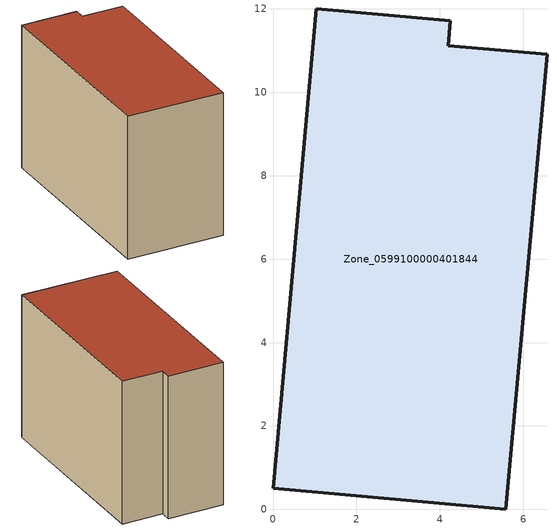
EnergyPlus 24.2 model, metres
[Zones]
Zone_0599100000401844
 floor ground (C_G): 0,0.51 1.04,12.01 4.25,11.72 4.2,11.12 6.57,10.91 5.58,0 z0
 wall outside (C_F): 5.58,0 6.57,10.91 4.2,11.12 4.25,11.72 1.04,12.01 0,0.51 5.58,0 z0:8.32
 roof outside (C_R): 1.04,12.01 0,0.51 5.58,0 6.57,10.91 4.2,11.12 4.25,11.72 z8.32
[BUILDING]
Pand.0599100000401844: North Axis=0; Terrain=City; Loads Convergence Tolerance Value=0.04; Temperature Convergence Tolerance Value=0.4; Solar Distribution=FullExterior; Maximum Number of Warmup Days=25; Minimum Number of Warmup Days=1
[Site:Location]
Rotterdam.The.Hague.AP_ZH_NLD Design_Conditions: Latitude=51.96; Longitude=4.45; Time Zone=1; Elevation=-4.5
[SITE:GROUNDTEMPERATURE:BUILDINGSURFACE]
18, 18, 18, 18, 18, 18, 18, 18, 18, 18, 18, 18
[MATERIAL] Thermal Absorptance=0.9; Solar Absorptance=0.7; Visible Absorptance=0.7
Name | Roughness | Thickness | Conductivity | Density | Specific Heat
G.TI.1992-2005 | MediumSmooth | 0.15 | 0.06 | 540 | 1210
F.TI.1992-2005 | Rough | 0.3 | 0.12 | 1920 | 840
R.TI.1992-2005 | MediumRough | 0.2 | 0.08 | 1500 | 1000
[CONSTRUCTION]
C_G: G.TI.1992-2005
C_F: F.TI.1992-2005
C_R: R.TI.1992-2005
[ZONE]
Zone_0599100000401844: Type=1; Multiplier=1; Ceiling Height=Autocalculate; Volume=Autocalculate; Floor Area=autocalculate; Part of Total Floor Area=Yes
[ZONEINFILTRATION:DESIGNFLOWRATE]
Infil_Zone_0599100000401844: Zone or ZoneList or Space or SpaceList=Zone_0599100000401844; Schedule=AlwaysOn; Design Flow Rate Calculation Method=Flow/Area; Flow Rate per Floor Area=0.0015; Constant Term Coefficient=1; Temperature Term Coefficient=0; Velocity Term Coefficient=0; Velocity Squared Term Coefficient=0
[HVACTEMPLATE:ZONE:IDEALLOADSAIRSYSTEM]
Zone_0599100000401844: Maximum Heating Supply Air Temperature=50; Minimum Cooling Supply Air Temperature=13; Maximum Heating Supply Air Humidity Ratio=0.0156; Minimum Cooling Supply Air Humidity Ratio=0.0077; Heating Limit=NoLimit; Cooling Limit=NoLimit; Dehumidification Control Type=ConstantSensibleHeatRatio; Cooling Sensible Heat Ratio=0.7; Dehumidification Setpoint=60; Humidification Control Type=None; Humidification Setpoint=30; Outdoor Air Method=None; Outdoor Air Flow Rate per Person=0.00944; Outdoor Air Flow Rate per Zone Floor Area=0; Outdoor Air Flow Rate per Zone=0; Demand Controlled Ventilation Type=None; Outdoor Air Economizer Type=NoEconomizer; Heat Recovery Type=None; Sensible Heat Recovery Effectiveness=0.7; Latent Heat Recovery Effectiveness=0.65
[ZONECONTROL:THERMOSTAT]
ThermostatControl_Zone_0599100000401844: Zone or ZoneList=Zone_0599100000401844; Control Type Schedule=DualSetpointControlType; Control 1=Thermostat_Zone_0599100000401844; Temperature Difference Between Cutout And Setpoint=0
[THERMOSTATSETPOINT:DUALSETPOINT]
Thermostat_Zone_0599100000401844: Heating Setpoint Temperature Schedule=HeatingSetpoint_Zone_0599100000401844; Cooling Setpoint Temperature Schedule=CoolingSetpoint_Zone_0599100000401844
[SCHEDULE:COMPACT]
HeatingSetpoint_Zone_0599100000401844: Through: 12/31, For: AllDays, Until: 24:00, 21
CoolingSetpoint_Zone_0599100000401844: Through: 12/31, For: AllDays, Until: 24:00, 24
DualSetpointControlType: Through: 12/31, For: AllDays, Until: 24:00, 4
AlwaysOn: Through: 12/31, For: AllDays, Until: 24:00, 1
